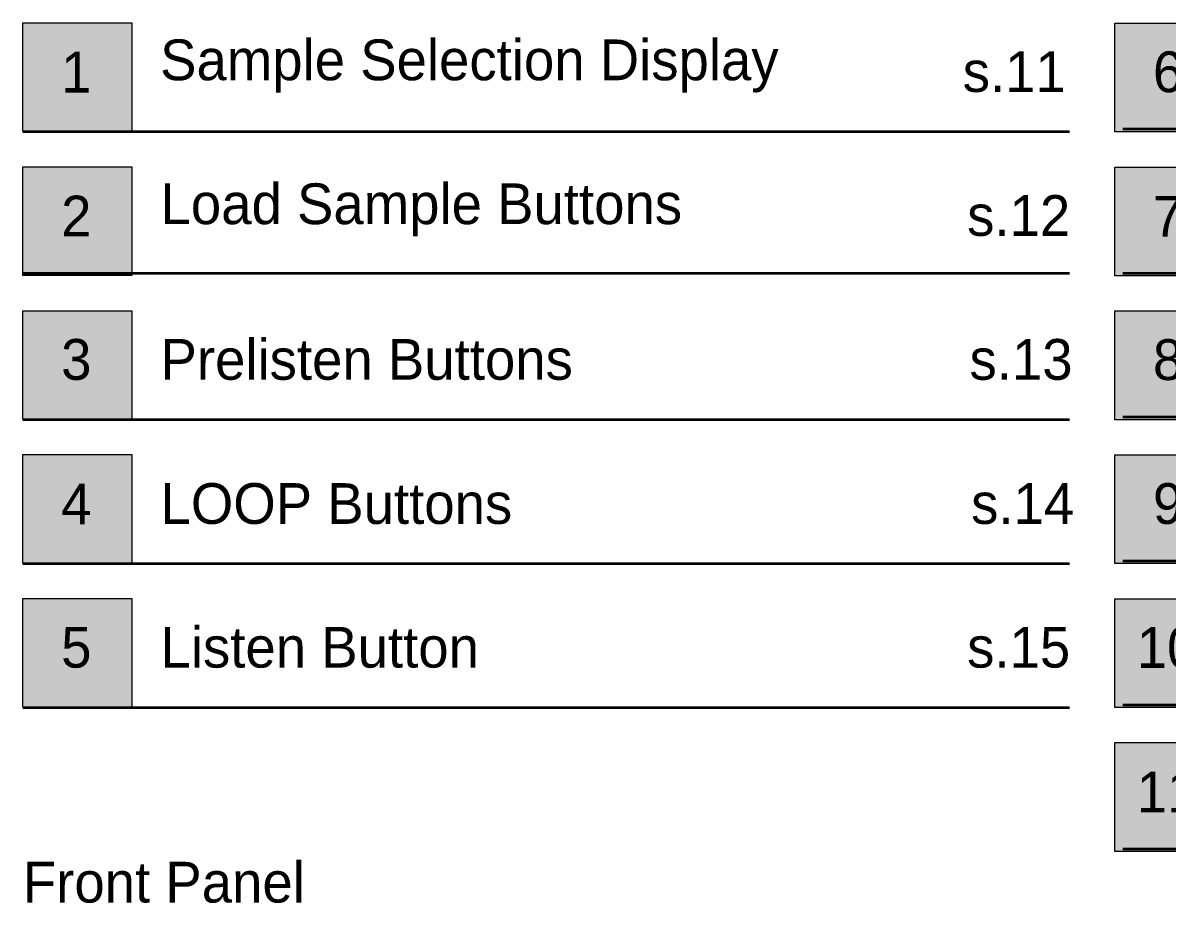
# Model space of a CAD drawing. Header units: inches. Extents: x 25 to 188, y -279 to -12.
# Drawn here: x 24.9 to 109, y -184.3 to -119.5 of the extents above; entities that cross this region are included whole.
import ezdxf

# ---------------------------------------------------------------- set-up
doc = ezdxf.new("R2010")
doc.units = ezdxf.units.IN
doc.header["$MEASUREMENT"] = 0
doc.layers.add('back panel', color=7, linetype='Continuous')
doc.layers.add('front panel', color=7, linetype='Continuous')

# ---------------------------------------------------------------- blocks, each defined once
blk = doc.blocks.new('block 5')
at = {"layer": 'front panel', "true_color": 0x1c1c1b}
h = blk.add_hatch(color=250, dxfattribs=at)
h.dxf.hatch_style = 2
h.paths.add_polyline_path([(32.889, -127.532), (24.889, -127.532), (24.889, -119.532), (32.889, -119.532)])
h = blk.add_hatch(color=250, dxfattribs=at)
h.dxf.hatch_style = 2
h.paths.add_polyline_path([(113.112, -127.549), (105.112, -127.549), (105.112, -119.549), (113.112, -119.549)])
h = blk.add_hatch(color=250, dxfattribs=at)
h.dxf.hatch_style = 2
h.paths.add_polyline_path([(32.889, -138.115), (24.889, -138.115), (24.889, -130.115), (32.889, -130.115)])
h = blk.add_hatch(color=250, dxfattribs=at)
h.dxf.hatch_style = 2
h.paths.add_polyline_path([(113.112, -138.132), (105.112, -138.132), (105.112, -130.132), (113.112, -130.132)])
h = blk.add_hatch(color=250, dxfattribs=at)
h.dxf.hatch_style = 2
h.paths.add_polyline_path([(32.889, -148.699), (24.889, -148.699), (24.889, -140.699), (32.889, -140.699)])
h = blk.add_hatch(color=250, dxfattribs=at)
h.dxf.hatch_style = 2
h.paths.add_polyline_path([(113.112, -148.715), (105.112, -148.715), (105.112, -140.715), (113.112, -140.715)])
h = blk.add_hatch(color=250, dxfattribs=at)
h.dxf.hatch_style = 2
h.paths.add_polyline_path([(32.889, -159.282), (24.889, -159.282), (24.889, -151.282), (32.889, -151.282)])
h = blk.add_hatch(color=250, dxfattribs=at)
h.dxf.hatch_style = 2
h.paths.add_polyline_path([(113.112, -159.299), (105.112, -159.299), (105.112, -151.299), (113.112, -151.299)])
h = blk.add_hatch(color=250, dxfattribs=at)
h.dxf.hatch_style = 2
h.paths.add_polyline_path([(32.889, -169.865), (24.889, -169.865), (24.889, -161.865), (32.889, -161.865)])
h = blk.add_hatch(color=250, dxfattribs=at)
h.dxf.hatch_style = 2
h.paths.add_polyline_path([(113.112, -169.882), (105.112, -169.882), (105.112, -161.882), (113.112, -161.882)])
h = blk.add_hatch(color=250, dxfattribs=at)
h.dxf.hatch_style = 2
h.paths.add_polyline_path([(113.112, -180.465), (105.112, -180.465), (105.112, -172.465), (113.112, -172.465)])
at = {"layer": 'front panel', "lineweight": 0}
for points in [[(32.889, -127.532), (24.889, -127.532), (24.889, -119.532), (32.889, -119.532), (32.889, -127.532)], [(113.112, -127.549), (105.112, -127.549), (105.112, -119.549), (113.112, -119.549), (113.112, -127.549)], [(32.889, -138.115), (24.889, -138.115), (24.889, -130.115), (32.889, -130.115), (32.889, -138.115)], [(113.112, -138.132), (105.112, -138.132), (105.112, -130.132), (113.112, -130.132), (113.112, -138.132)], [(32.889, -148.699), (24.889, -148.699), (24.889, -140.699), (32.889, -140.699), (32.889, -148.699)], [(113.112, -148.715), (105.112, -148.715), (105.112, -140.715), (113.112, -140.715), (113.112, -148.715)], [(32.889, -159.282), (24.889, -159.282), (24.889, -151.282), (32.889, -151.282), (32.889, -159.282)], [(113.112, -159.299), (105.112, -159.299), (105.112, -151.299), (113.112, -151.299), (113.112, -159.299)], [(32.889, -169.865), (24.889, -169.865), (24.889, -161.865), (32.889, -161.865), (32.889, -169.865)], [(113.112, -169.882), (105.112, -169.882), (105.112, -161.882), (113.112, -161.882), (113.112, -169.882)], [(113.112, -180.465), (105.112, -180.465), (105.112, -172.465), (113.112, -172.465), (113.112, -180.465)]]:
    blk.add_lwpolyline(points, dxfattribs=at)
at = {"layer": 'front panel', "color": 250, "true_color": 0x1c1c1b, "char_height": 2.9972, "attachment_point": 7}
for s, insert in [('\\fAkzidenz-Grotesk BQ Medium|b0|i0|c0|p34;\\W1;Sample Selection Display', (34.972, -124.655)), ('\\fAkzidenz-Grotesk BQ Medium|b0|i0|c0|p34;\\W1;Load Sample Buttons', (35.003, -135.238)), ('\\fAkzidenz-Grotesk BQ Medium|b0|i0|c0|p34;\\W1;Prelisten Buttons', (35.003, -145.821)), ('\\fAkzidenz-Grotesk BQ Medium|b0|i0|c0|p34;\\W1;LOOP Buttons', (35.003, -156.421)), ('\\fAkzidenz-Grotesk BQ Medium|b0|i0|c0|p34;\\W1;Listen Button', (35.003, -166.988))]:
    blk.add_mtext(s, dxfattribs=dict(at, insert=insert))
at = {"layer": 'front panel', "color": 18, "true_color": 0x000000, "char_height": 2.9972, "attachment_point": 7}
for s, insert in [('\\fAkzidenz-Grotesk BQ Medium|b0|i0|c0|p34;\\W1;1', (27.7, -124.655)), ('\\fAkzidenz-Grotesk BQ Medium|b0|i0|c0|p34;\\W1;6', (107.922, -124.672)), ('\\fAkzidenz-Grotesk BQ Medium|b0|i0|c0|p34;\\W1;2', (27.7, -135.238)), ('\\fAkzidenz-Grotesk BQ Medium|b0|i0|c0|p34;\\W1;7', (107.922, -135.255)), ('\\fAkzidenz-Grotesk BQ Medium|b0|i0|c0|p34;\\W1;3', (27.7, -145.822)), ('\\fAkzidenz-Grotesk BQ Medium|b0|i0|c0|p34;\\W1;8', (107.922, -145.838)), ('\\fAkzidenz-Grotesk BQ Medium|b0|i0|c0|p34;\\W1;4', (27.7, -156.405)), ('\\fAkzidenz-Grotesk BQ Medium|b0|i0|c0|p34;\\W1;9', (107.922, -156.422)), ('\\fAkzidenz-Grotesk BQ Medium|b0|i0|c0|p34;\\W1;10', (106.732, -167.005)), ('\\fAkzidenz-Grotesk BQ Medium|b0|i0|c0|p34;\\W1;5', (27.7, -166.988)), ('\\fAkzidenz-Grotesk BQ Medium|b0|i0|c0|p34;\\W1;11', (106.732, -177.588))]:
    blk.add_mtext(s, dxfattribs=dict(at, insert=insert))
blk = doc.blocks.new('block 6')
at = {"layer": 'front panel', "color": 250, "lineweight": 35, "true_color": 0x1c1c1b}
for points in [[(24.889, -127.532), (101.79, -127.532)], [(105.704, -127.332), (185.09, -127.332)], [(24.889, -137.932), (101.79, -137.932)], [(105.704, -137.932), (185.09, -137.932)], [(24.889, -148.699), (101.79, -148.699)], [(105.704, -148.499), (185.09, -148.499)], [(24.889, -159.299), (101.79, -159.299)], [(105.704, -159.099), (185.09, -159.099)], [(105.704, -169.682), (185.09, -169.682)], [(24.889, -169.882), (101.79, -169.882)], [(105.704, -180.282), (185.09, -180.282)]]:
    blk.add_lwpolyline(points, dxfattribs=at)
at = {"layer": 'front panel', "color": 250, "true_color": 0x1c1c1b, "char_height": 2.9972, "attachment_point": 7}
for s, insert in [('\\fAkzidenz-Grotesk BQ Medium|b0|i0|c0|p34;\\W1;s.11', (93.946, -124.655)), ('\\fAkzidenz-Grotesk BQ Medium|b0|i0|c0|p34;\\W1;s.12', (94.27, -135.238)), ('\\fAkzidenz-Grotesk BQ Medium|b0|i0|c0|p34;\\W1;s.13', (94.444, -145.821)), ('\\fAkzidenz-Grotesk BQ Medium|b0|i0|c0|p34;\\W1;s.14', (94.562, -156.421)), ('\\fAkzidenz-Grotesk BQ Medium|b0|i0|c0|p34;\\W1;s.15', (94.27, -166.988))]:
    blk.add_mtext(s, dxfattribs=dict(at, insert=insert))
blk = doc.blocks.new('block 7')
at = {"layer": 'back panel', "color": 250, "true_color": 0x1c1c1b, "insert": (24.889, -184.266), "char_height": 2.9972, "attachment_point": 7}
blk.add_mtext('\\fAkzidenz-Grotesk BQ Medium|b0|i0|c0|p34;\\W1;Front Panel', dxfattribs=at)

msp = doc.modelspace()

# ---------------------------------------------------------------- block references
at = {"layer": 'back panel'}
msp.add_blockref('block 7', (0, 0), dxfattribs=at)
at = {"layer": 'front panel'}
for name in ['block 5', 'block 6']:
    msp.add_blockref(name, (0, 0), dxfattribs=at)

doc.saveas('drawing.dxf')
